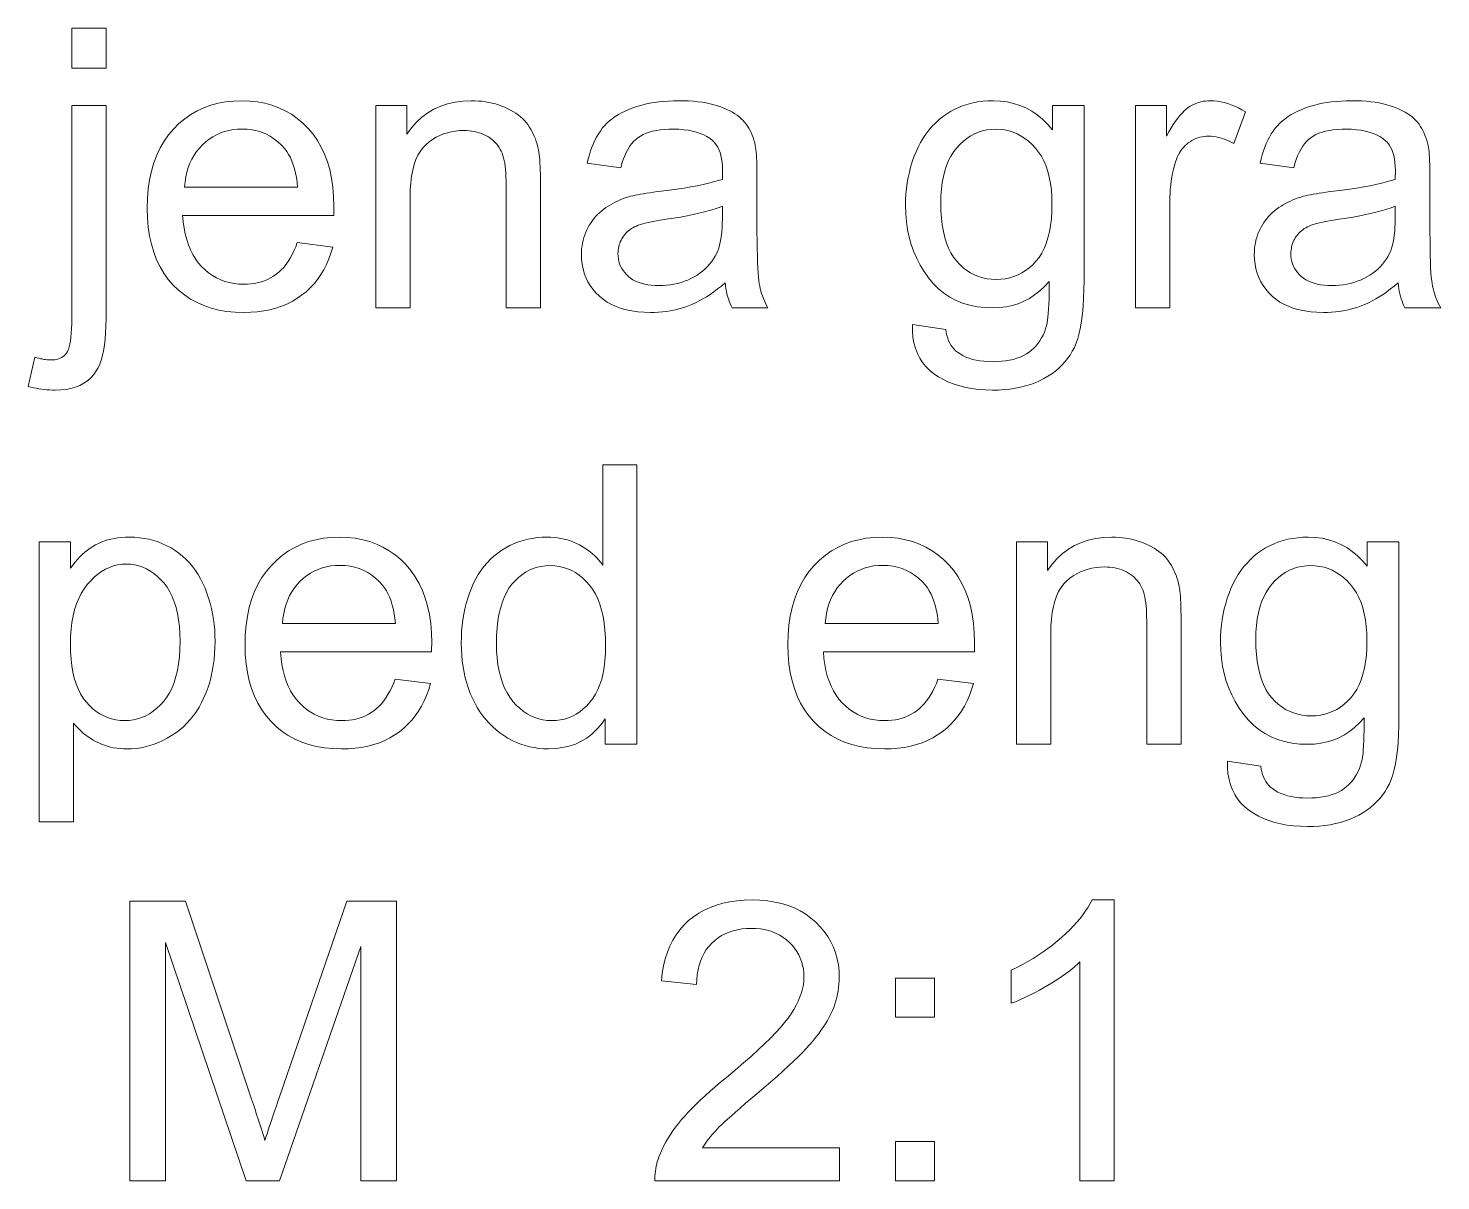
# Model space of a CAD drawing. Extents: x 0 to 297, y 0 to 420.
# Drawn here: x 213.12 to 228.28, y 382.21 to 394.58 of the extents above; entities that cross this region are included whole.
import ezdxf

# ---------------------------------------------------------------- set-up
doc = ezdxf.new("R2010")
doc.units = 0

msp = doc.modelspace()

# ---------------------------------------------------------------- linework, layer by layer
at = {"color": 7, "lineweight": 13}
for points in [[(213.588, 394.15), (213.588, 394.578), (213.957, 394.578), (213.957, 394.15)], [(213.122, 390.735), (213.191, 391.048), (213.213, 391.042), (213.234, 391.038), (213.253, 391.033), (213.272, 391.03), (213.29, 391.026), (213.307, 391.024), (213.323, 391.022), (213.338, 391.02), (213.352, 391.02), (213.365, 391.019), (213.387, 391.02), (213.408, 391.022), (213.428, 391.026), (213.446, 391.031), (213.463, 391.038), (213.48, 391.046), (213.495, 391.056), (213.509, 391.067), (213.521, 391.08), (213.533, 391.094), (213.544, 391.111), (213.553, 391.133), (213.561, 391.159), (213.568, 391.19), (213.575, 391.225), (213.579, 391.264), (213.583, 391.308), (213.586, 391.357), (213.588, 391.41), (213.588, 391.467), (213.588, 393.751), (213.957, 393.751), (213.957, 391.459), (213.956, 391.381), (213.952, 391.309), (213.947, 391.241), (213.94, 391.177), (213.931, 391.119), (213.919, 391.066), (213.906, 391.017), (213.89, 390.973), (213.872, 390.935), (213.852, 390.901), (213.824, 390.862), (213.792, 390.827), (213.757, 390.796), (213.718, 390.77), (213.675, 390.747), (213.629, 390.729), (213.58, 390.714), (213.527, 390.704), (213.47, 390.698), (213.41, 390.696), (213.381, 390.696), (213.351, 390.698), (213.322, 390.699), (213.292, 390.702), (213.263, 390.706), (213.235, 390.71), (213.206, 390.715), (213.178, 390.721), (213.15, 390.727)], [(216.009, 392.278), (216.39, 392.231), (216.37, 392.166), (216.348, 392.103), (216.322, 392.044), (216.293, 391.988), (216.261, 391.935), (216.227, 391.884), (216.189, 391.837), (216.148, 391.793), (216.103, 391.751), (216.056, 391.713), (216.006, 391.678), (215.953, 391.647), (215.898, 391.619), (215.84, 391.595), (215.779, 391.575), (215.715, 391.558), (215.649, 391.545), (215.58, 391.536), (215.509, 391.531), (215.434, 391.529), (215.341, 391.532), (215.251, 391.541), (215.166, 391.555), (215.084, 391.576), (215.007, 391.602), (214.933, 391.635), (214.863, 391.673), (214.798, 391.717), (214.736, 391.767), (214.678, 391.822), (214.625, 391.884), (214.577, 391.949), (214.536, 392.02), (214.499, 392.095), (214.469, 392.175), (214.443, 392.26), (214.424, 392.349), (214.41, 392.444), (214.401, 392.543), (214.399, 392.646), (214.402, 392.753), (214.41, 392.856), (214.424, 392.953), (214.444, 393.046), (214.469, 393.133), (214.5, 393.216), (214.537, 393.294), (214.579, 393.366), (214.627, 393.434), (214.681, 393.497), (214.739, 393.555), (214.801, 393.606), (214.866, 393.652), (214.934, 393.691), (215.005, 393.725), (215.08, 393.752), (215.159, 393.773), (215.24, 393.788), (215.325, 393.797), (215.414, 393.8), (215.499, 393.797), (215.582, 393.788), (215.661, 393.774), (215.737, 393.753), (215.81, 393.726), (215.879, 393.693), (215.946, 393.655), (216.009, 393.61), (216.069, 393.56), (216.126, 393.504), (216.178, 393.442), (216.225, 393.375), (216.267, 393.304), (216.303, 393.228), (216.333, 393.146), (216.358, 393.061), (216.377, 392.97), (216.391, 392.874), (216.399, 392.774), (216.402, 392.669), (216.402, 392.662), (216.402, 392.654), (216.402, 392.646), (216.402, 392.637), (216.402, 392.628), (216.401, 392.618), (216.401, 392.607), (216.401, 392.595), (216.4, 392.583), (216.4, 392.57), (214.779, 392.57), (214.785, 392.5), (214.794, 392.434), (214.806, 392.371), (214.822, 392.311), (214.84, 392.254), (214.862, 392.201), (214.887, 392.151), (214.916, 392.105), (214.947, 392.062), (214.982, 392.022), (215.019, 391.986), (215.058, 391.953), (215.099, 391.925), (215.142, 391.9), (215.187, 391.879), (215.233, 391.862), (215.281, 391.849), (215.331, 391.839), (215.383, 391.834), (215.436, 391.832), (215.476, 391.833), (215.515, 391.836), (215.552, 391.841), (215.589, 391.849), (215.624, 391.858), (215.658, 391.87), (215.691, 391.884), (215.722, 391.9), (215.753, 391.918), (215.782, 391.938), (215.81, 391.961), (215.837, 391.986), (215.863, 392.013), (215.887, 392.044), (215.91, 392.076), (215.933, 392.111), (215.954, 392.149), (215.973, 392.19), (215.992, 392.232)], [(216.852, 391.578), (216.852, 393.751), (217.184, 393.751), (217.184, 393.442), (217.234, 393.51), (217.288, 393.571), (217.347, 393.625), (217.409, 393.671), (217.476, 393.711), (217.548, 393.743), (217.623, 393.768), (217.703, 393.786), (217.787, 393.797), (217.875, 393.8), (217.914, 393.8), (217.953, 393.797), (217.991, 393.794), (218.028, 393.789), (218.064, 393.783), (218.1, 393.775), (218.135, 393.766), (218.17, 393.755), (218.203, 393.743), (218.237, 393.73), (218.269, 393.715), (218.299, 393.7), (218.328, 393.683), (218.355, 393.666), (218.381, 393.648), (218.405, 393.629), (218.427, 393.609), (218.447, 393.589), (218.466, 393.567), (218.483, 393.545), (218.499, 393.521), (218.514, 393.497), (218.528, 393.472), (218.541, 393.446), (218.553, 393.419), (218.564, 393.392), (218.574, 393.363), (218.583, 393.334), (218.591, 393.303), (218.598, 393.272), (218.602, 393.25), (218.605, 393.225), (218.608, 393.197), (218.611, 393.166), (218.613, 393.132), (218.615, 393.094), (218.616, 393.054), (218.618, 393.01), (218.618, 392.964), (218.618, 392.914), (218.618, 391.578), (218.25, 391.578), (218.25, 392.9), (218.25, 392.944), (218.248, 392.985), (218.246, 393.025), (218.243, 393.062), (218.239, 393.097), (218.235, 393.129), (218.229, 393.159), (218.222, 393.187), (218.215, 393.213), (218.207, 393.237), (218.198, 393.258), (218.187, 393.279), (218.175, 393.299), (218.162, 393.319), (218.147, 393.337), (218.132, 393.354), (218.114, 393.371), (218.096, 393.386), (218.076, 393.401), (218.055, 393.415), (218.032, 393.427), (218.009, 393.439), (217.985, 393.448), (217.961, 393.457), (217.936, 393.464), (217.91, 393.47), (217.883, 393.475), (217.855, 393.478), (217.827, 393.48), (217.798, 393.481), (217.751, 393.48), (217.706, 393.475), (217.662, 393.468), (217.62, 393.457), (217.579, 393.444), (217.539, 393.427), (217.5, 393.408), (217.462, 393.385), (217.426, 393.36), (217.392, 393.332), (217.359, 393.299), (217.33, 393.261), (217.304, 393.218), (217.282, 393.169), (217.263, 393.115), (217.248, 393.056), (217.236, 392.991), (217.227, 392.921), (217.222, 392.846), (217.221, 392.765), (217.221, 391.578)], [(220.601, 391.846), (220.561, 391.812), (220.52, 391.781), (220.48, 391.751), (220.44, 391.723), (220.4, 391.698), (220.361, 391.674), (220.322, 391.653), (220.284, 391.633), (220.245, 391.616), (220.207, 391.6), (220.169, 391.587), (220.131, 391.575), (220.091, 391.564), (220.051, 391.555), (220.011, 391.547), (219.97, 391.54), (219.929, 391.535), (219.887, 391.532), (219.844, 391.53), (219.801, 391.529), (219.731, 391.531), (219.665, 391.536), (219.601, 391.545), (219.541, 391.557), (219.484, 391.573), (219.431, 391.592), (219.381, 391.615), (219.334, 391.641), (219.291, 391.671), (219.251, 391.704), (219.214, 391.74), (219.181, 391.778), (219.153, 391.818), (219.128, 391.859), (219.106, 391.903), (219.089, 391.949), (219.076, 391.996), (219.066, 392.046), (219.06, 392.097), (219.058, 392.151), (219.059, 392.183), (219.061, 392.214), (219.065, 392.244), (219.07, 392.274), (219.076, 392.304), (219.084, 392.333), (219.094, 392.361), (219.105, 392.389), (219.117, 392.416), (219.131, 392.443), (219.146, 392.468), (219.162, 392.493), (219.179, 392.517), (219.196, 392.54), (219.215, 392.561), (219.234, 392.582), (219.255, 392.602), (219.276, 392.62), (219.298, 392.638), (219.321, 392.654), (219.345, 392.67), (219.37, 392.685), (219.395, 392.699), (219.42, 392.712), (219.446, 392.724), (219.473, 392.736), (219.501, 392.747), (219.529, 392.757), (219.557, 392.767), (219.586, 392.775), (219.609, 392.781), (219.634, 392.786), (219.661, 392.792), (219.691, 392.798), (219.722, 392.803), (219.756, 392.809), (219.792, 392.814), (219.831, 392.82), (219.871, 392.825), (219.914, 392.83), (220.001, 392.841), (220.083, 392.852), (220.16, 392.864), (220.233, 392.876), (220.301, 392.889), (220.364, 392.902), (220.423, 392.915), (220.477, 392.929), (220.526, 392.943), (220.571, 392.957), (220.571, 392.972), (220.571, 392.985), (220.572, 392.998), (220.572, 393.009), (220.572, 393.019), (220.572, 393.028), (220.572, 393.036), (220.573, 393.043), (220.573, 393.049), (220.573, 393.053), (220.572, 393.097), (220.568, 393.138), (220.563, 393.176), (220.556, 393.212), (220.547, 393.245), (220.535, 393.276), (220.521, 393.303), (220.506, 393.328), (220.488, 393.351), (220.468, 393.371), (220.439, 393.394), (220.406, 393.416), (220.371, 393.434), (220.333, 393.45), (220.293, 393.464), (220.249, 393.475), (220.203, 393.484), (220.155, 393.49), (220.103, 393.494), (220.049, 393.495), (219.998, 393.495), (219.95, 393.492), (219.905, 393.487), (219.863, 393.481), (219.823, 393.473), (219.786, 393.463), (219.752, 393.451), (219.72, 393.437), (219.691, 393.422), (219.665, 393.404), (219.641, 393.385), (219.618, 393.362), (219.597, 393.337), (219.576, 393.309), (219.557, 393.278), (219.54, 393.245), (219.523, 393.208), (219.508, 393.169), (219.494, 393.127), (219.482, 393.082), (219.122, 393.131), (219.132, 393.177), (219.144, 393.22), (219.157, 393.262), (219.171, 393.302), (219.187, 393.34), (219.204, 393.377), (219.222, 393.411), (219.241, 393.444), (219.262, 393.475), (219.283, 393.505), (219.307, 393.532), (219.332, 393.559), (219.36, 393.584), (219.389, 393.608), (219.421, 393.63), (219.455, 393.652), (219.49, 393.672), (219.528, 393.69), (219.567, 393.708), (219.609, 393.724), (219.652, 393.738), (219.697, 393.751), (219.743, 393.763), (219.79, 393.773), (219.838, 393.781), (219.888, 393.788), (219.94, 393.793), (219.993, 393.797), (220.047, 393.8), (220.102, 393.8), (220.157, 393.8), (220.209, 393.798), (220.26, 393.794), (220.308, 393.79), (220.354, 393.784), (220.398, 393.777), (220.44, 393.768), (220.48, 393.758), (220.518, 393.747), (220.554, 393.735), (220.588, 393.721), (220.62, 393.707), (220.65, 393.693), (220.679, 393.677), (220.705, 393.661), (220.73, 393.644), (220.753, 393.627), (220.774, 393.608), (220.793, 393.59), (220.81, 393.57), (220.826, 393.55), (220.841, 393.528), (220.855, 393.506), (220.868, 393.482), (220.88, 393.458), (220.891, 393.432), (220.901, 393.406), (220.91, 393.378), (220.918, 393.349), (220.925, 393.319), (220.928, 393.299), (220.931, 393.276), (220.934, 393.249), (220.936, 393.22), (220.938, 393.187), (220.94, 393.152), (220.941, 393.113), (220.942, 393.072), (220.943, 393.027), (220.943, 392.98), (220.943, 392.489), (220.943, 392.39), (220.944, 392.298), (220.945, 392.214), (220.947, 392.138), (220.949, 392.069), (220.951, 392.008), (220.955, 391.954), (220.958, 391.908), (220.962, 391.87), (220.967, 391.839), (220.972, 391.812), (220.978, 391.785), (220.985, 391.758), (220.993, 391.732), (221.002, 391.706), (221.011, 391.68), (221.022, 391.654), (221.034, 391.628), (221.046, 391.603), (221.06, 391.578), (220.675, 391.578), (220.664, 391.601), (220.654, 391.625), (220.644, 391.65), (220.636, 391.676), (220.628, 391.702), (220.621, 391.729), (220.615, 391.757), (220.609, 391.786), (220.605, 391.816)], [(222.611, 391.398), (222.969, 391.345), (222.974, 391.312), (222.981, 391.282), (222.99, 391.253), (223, 391.226), (223.011, 391.201), (223.025, 391.178), (223.04, 391.157), (223.056, 391.137), (223.074, 391.119), (223.094, 391.103), (223.122, 391.084), (223.153, 391.066), (223.185, 391.051), (223.219, 391.038), (223.256, 391.026), (223.294, 391.017), (223.335, 391.01), (223.377, 391.005), (223.422, 391.002), (223.468, 391.001), (223.518, 391.002), (223.566, 391.005), (223.611, 391.01), (223.654, 391.017), (223.695, 391.026), (223.733, 391.038), (223.769, 391.051), (223.803, 391.066), (223.834, 391.084), (223.863, 391.103), (223.89, 391.124), (223.915, 391.147), (223.939, 391.172), (223.96, 391.198), (223.98, 391.226), (223.998, 391.255), (224.014, 391.287), (224.028, 391.319), (224.041, 391.354), (224.051, 391.39), (224.057, 391.415), (224.062, 391.445), (224.066, 391.479), (224.069, 391.519), (224.072, 391.564), (224.075, 391.614), (224.077, 391.669), (224.078, 391.728), (224.078, 391.793), (224.078, 391.862), (224.029, 391.808), (223.977, 391.76), (223.923, 391.717), (223.866, 391.68), (223.807, 391.649), (223.746, 391.623), (223.682, 391.604), (223.616, 391.589), (223.547, 391.581), (223.476, 391.578), (223.389, 391.581), (223.305, 391.591), (223.226, 391.607), (223.15, 391.63), (223.079, 391.659), (223.012, 391.694), (222.948, 391.736), (222.889, 391.785), (222.834, 391.84), (222.783, 391.901), (222.736, 391.967), (222.694, 392.036), (222.657, 392.107), (222.626, 392.181), (222.599, 392.257), (222.576, 392.336), (222.559, 392.417), (222.547, 392.501), (222.54, 392.588), (222.537, 392.677), (222.538, 392.739), (222.542, 392.799), (222.547, 392.859), (222.555, 392.918), (222.565, 392.976), (222.578, 393.033), (222.592, 393.089), (222.609, 393.144), (222.628, 393.198), (222.65, 393.251), (222.673, 393.302), (222.699, 393.351), (222.726, 393.398), (222.756, 393.442), (222.788, 393.484), (222.821, 393.523), (222.857, 393.56), (222.895, 393.595), (222.934, 393.627), (222.976, 393.657), (223.02, 393.684), (223.065, 393.709), (223.111, 393.73), (223.159, 393.749), (223.209, 393.764), (223.26, 393.777), (223.312, 393.787), (223.366, 393.795), (223.422, 393.799), (223.478, 393.8), (223.554, 393.797), (223.627, 393.788), (223.697, 393.772), (223.765, 393.751), (223.829, 393.723), (223.892, 393.688), (223.951, 393.648), (224.008, 393.601), (224.062, 393.548), (224.113, 393.489), (224.113, 393.751), (224.453, 393.751), (224.453, 391.873), (224.452, 391.774), (224.448, 391.681), (224.443, 391.595), (224.436, 391.514), (224.427, 391.439), (224.415, 391.37), (224.402, 391.307), (224.386, 391.25), (224.369, 391.199), (224.349, 391.153), (224.327, 391.112), (224.303, 391.072), (224.276, 391.034), (224.247, 390.998), (224.216, 390.964), (224.182, 390.931), (224.145, 390.9), (224.107, 390.871), (224.065, 390.844), (224.022, 390.819), (223.976, 390.795), (223.928, 390.775), (223.878, 390.756), (223.826, 390.74), (223.772, 390.727), (223.716, 390.716), (223.657, 390.707), (223.597, 390.701), (223.535, 390.697), (223.47, 390.696), (223.394, 390.698), (223.321, 390.703), (223.25, 390.712), (223.183, 390.724), (223.119, 390.74), (223.058, 390.759), (222.999, 390.782), (222.944, 390.808), (222.891, 390.838), (222.842, 390.871), (222.797, 390.908), (222.756, 390.948), (222.721, 390.992), (222.69, 391.039), (222.665, 391.09), (222.644, 391.145), (222.628, 391.203), (222.617, 391.264), (222.612, 391.329)], [(225.005, 391.578), (225.005, 393.751), (225.337, 393.751), (225.337, 393.422), (225.362, 393.466), (225.387, 393.508), (225.411, 393.546), (225.435, 393.582), (225.459, 393.614), (225.482, 393.642), (225.505, 393.668), (225.527, 393.691), (225.549, 393.71), (225.571, 393.727), (225.593, 393.741), (225.615, 393.753), (225.637, 393.764), (225.66, 393.774), (225.684, 393.782), (225.708, 393.789), (225.732, 393.794), (225.757, 393.797), (225.782, 393.8), (225.807, 393.8), (225.845, 393.799), (225.882, 393.796), (225.92, 393.79), (225.957, 393.781), (225.995, 393.771), (226.033, 393.758), (226.071, 393.742), (226.109, 393.724), (226.147, 393.704), (226.186, 393.682), (226.059, 393.34), (226.032, 393.355), (226.005, 393.369), (225.978, 393.381), (225.951, 393.391), (225.924, 393.4), (225.897, 393.407), (225.87, 393.413), (225.843, 393.417), (225.816, 393.419), (225.789, 393.42), (225.765, 393.419), (225.742, 393.417), (225.719, 393.413), (225.696, 393.408), (225.674, 393.402), (225.653, 393.394), (225.632, 393.384), (225.611, 393.373), (225.591, 393.361), (225.572, 393.347), (225.553, 393.332), (225.536, 393.316), (225.519, 393.298), (225.504, 393.28), (225.49, 393.26), (225.476, 393.24), (225.464, 393.218), (225.453, 393.195), (225.444, 393.171), (225.435, 393.145), (225.423, 393.106), (225.413, 393.065), (225.404, 393.024), (225.396, 392.982), (225.389, 392.94), (225.383, 392.896), (225.379, 392.852), (225.376, 392.808), (225.374, 392.762), (225.373, 392.716), (225.373, 391.578)], [(227.823, 391.846), (227.782, 391.812), (227.742, 391.781), (227.702, 391.751), (227.662, 391.723), (227.622, 391.698), (227.583, 391.674), (227.544, 391.653), (227.505, 391.633), (227.467, 391.616), (227.429, 391.6), (227.391, 391.587), (227.352, 391.575), (227.313, 391.564), (227.273, 391.555), (227.233, 391.547), (227.192, 391.54), (227.15, 391.535), (227.108, 391.532), (227.066, 391.53), (227.023, 391.529), (226.953, 391.531), (226.886, 391.536), (226.823, 391.545), (226.763, 391.557), (226.706, 391.573), (226.653, 391.592), (226.603, 391.615), (226.556, 391.641), (226.512, 391.671), (226.472, 391.704), (226.436, 391.74), (226.403, 391.778), (226.374, 391.818), (226.349, 391.859), (226.328, 391.903), (226.311, 391.949), (226.297, 391.996), (226.288, 392.046), (226.282, 392.097), (226.28, 392.151), (226.281, 392.183), (226.283, 392.214), (226.287, 392.244), (226.292, 392.274), (226.298, 392.304), (226.306, 392.333), (226.316, 392.361), (226.326, 392.389), (226.339, 392.416), (226.353, 392.443), (226.368, 392.468), (226.383, 392.493), (226.4, 392.517), (226.418, 392.54), (226.437, 392.561), (226.456, 392.582), (226.476, 392.602), (226.498, 392.62), (226.52, 392.638), (226.543, 392.654), (226.567, 392.67), (226.591, 392.685), (226.616, 392.699), (226.642, 392.712), (226.668, 392.724), (226.695, 392.736), (226.722, 392.747), (226.75, 392.757), (226.779, 392.767), (226.808, 392.775), (226.831, 392.781), (226.856, 392.786), (226.883, 392.792), (226.912, 392.798), (226.944, 392.803), (226.978, 392.809), (227.014, 392.814), (227.052, 392.82), (227.093, 392.825), (227.135, 392.83), (227.222, 392.841), (227.304, 392.852), (227.382, 392.864), (227.455, 392.876), (227.523, 392.889), (227.586, 392.902), (227.645, 392.915), (227.699, 392.929), (227.748, 392.943), (227.792, 392.957), (227.793, 392.972), (227.793, 392.985), (227.793, 392.998), (227.794, 393.009), (227.794, 393.019), (227.794, 393.028), (227.794, 393.036), (227.794, 393.043), (227.794, 393.049), (227.794, 393.053), (227.793, 393.097), (227.79, 393.138), (227.785, 393.176), (227.778, 393.212), (227.768, 393.245), (227.757, 393.276), (227.743, 393.303), (227.728, 393.328), (227.71, 393.351), (227.69, 393.371), (227.66, 393.394), (227.628, 393.416), (227.593, 393.434), (227.555, 393.45), (227.514, 393.464), (227.471, 393.475), (227.425, 393.484), (227.376, 393.49), (227.325, 393.494), (227.27, 393.495), (227.22, 393.495), (227.172, 393.492), (227.127, 393.487), (227.084, 393.481), (227.045, 393.473), (227.008, 393.463), (226.973, 393.451), (226.942, 393.437), (226.913, 393.422), (226.887, 393.404), (226.863, 393.385), (226.84, 393.362), (226.818, 393.337), (226.798, 393.309), (226.779, 393.278), (226.761, 393.245), (226.745, 393.208), (226.73, 393.169), (226.716, 393.127), (226.704, 393.082), (226.343, 393.131), (226.354, 393.177), (226.366, 393.22), (226.379, 393.262), (226.393, 393.302), (226.408, 393.34), (226.425, 393.377), (226.443, 393.411), (226.463, 393.444), (226.483, 393.475), (226.505, 393.505), (226.529, 393.532), (226.554, 393.559), (226.582, 393.584), (226.611, 393.608), (226.643, 393.63), (226.676, 393.652), (226.712, 393.672), (226.749, 393.69), (226.789, 393.708), (226.83, 393.724), (226.874, 393.738), (226.918, 393.751), (226.964, 393.763), (227.012, 393.773), (227.06, 393.781), (227.11, 393.788), (227.162, 393.793), (227.214, 393.797), (227.268, 393.8), (227.324, 393.8), (227.378, 393.8), (227.431, 393.798), (227.481, 393.794), (227.53, 393.79), (227.576, 393.784), (227.62, 393.777), (227.662, 393.768), (227.702, 393.758), (227.74, 393.747), (227.776, 393.735), (227.81, 393.721), (227.842, 393.707), (227.872, 393.693), (227.9, 393.677), (227.927, 393.661), (227.951, 393.644), (227.974, 393.627), (227.995, 393.608), (228.014, 393.59), (228.032, 393.57), (228.048, 393.55), (228.062, 393.528), (228.076, 393.506), (228.089, 393.482), (228.101, 393.458), (228.112, 393.432), (228.122, 393.406), (228.131, 393.378), (228.139, 393.349), (228.146, 393.319), (228.15, 393.299), (228.153, 393.276), (228.156, 393.249), (228.158, 393.22), (228.16, 393.187), (228.162, 393.152), (228.163, 393.113), (228.164, 393.072), (228.165, 393.027), (228.165, 392.98), (228.165, 392.489), (228.165, 392.39), (228.166, 392.298), (228.167, 392.214), (228.168, 392.138), (228.171, 392.069), (228.173, 392.008), (228.176, 391.954), (228.18, 391.908), (228.184, 391.87), (228.188, 391.839), (228.193, 391.812), (228.199, 391.785), (228.207, 391.758), (228.214, 391.732), (228.223, 391.706), (228.233, 391.68), (228.244, 391.654), (228.255, 391.628), (228.268, 391.603), (228.281, 391.578), (227.897, 391.578), (227.886, 391.601), (227.875, 391.625), (227.866, 391.65), (227.857, 391.676), (227.85, 391.702), (227.843, 391.729), (227.836, 391.757), (227.831, 391.786), (227.827, 391.816)], [(214.8, 392.873), (216.013, 392.873), (216.007, 392.927), (216, 392.978), (215.99, 393.025), (215.979, 393.071), (215.966, 393.113), (215.951, 393.153), (215.935, 393.19), (215.916, 393.224), (215.896, 393.256), (215.874, 393.285), (215.838, 393.325), (215.8, 393.361), (215.759, 393.393), (215.717, 393.421), (215.672, 393.444), (215.625, 393.463), (215.577, 393.478), (215.526, 393.489), (215.473, 393.495), (215.418, 393.497), (215.368, 393.496), (215.32, 393.491), (215.273, 393.482), (215.228, 393.47), (215.184, 393.455), (215.142, 393.436), (215.102, 393.414), (215.064, 393.389), (215.027, 393.36), (214.991, 393.328), (214.958, 393.292), (214.928, 393.255), (214.901, 393.215), (214.878, 393.173), (214.857, 393.129), (214.839, 393.083), (214.825, 393.034), (214.813, 392.983), (214.805, 392.929)], [(222.916, 392.703), (222.917, 392.62), (222.923, 392.542), (222.931, 392.468), (222.943, 392.398), (222.958, 392.334), (222.977, 392.273), (222.999, 392.218), (223.024, 392.167), (223.053, 392.121), (223.086, 392.079), (223.12, 392.042), (223.157, 392.009), (223.195, 391.979), (223.235, 391.954), (223.277, 391.932), (223.32, 391.914), (223.365, 391.901), (223.412, 391.891), (223.461, 391.885), (223.511, 391.883), (223.561, 391.885), (223.609, 391.891), (223.656, 391.9), (223.701, 391.914), (223.745, 391.932), (223.786, 391.953), (223.826, 391.979), (223.865, 392.008), (223.902, 392.041), (223.937, 392.078), (223.97, 392.12), (223.999, 392.165), (224.025, 392.216), (224.047, 392.27), (224.066, 392.329), (224.081, 392.393), (224.093, 392.461), (224.102, 392.533), (224.107, 392.61), (224.109, 392.691), (224.107, 392.769), (224.102, 392.843), (224.093, 392.913), (224.08, 392.979), (224.065, 393.041), (224.045, 393.099), (224.022, 393.154), (223.995, 393.204), (223.965, 393.25), (223.932, 393.293), (223.896, 393.331), (223.858, 393.366), (223.819, 393.396), (223.779, 393.422), (223.737, 393.445), (223.693, 393.463), (223.648, 393.477), (223.602, 393.487), (223.554, 393.493), (223.505, 393.495), (223.457, 393.493), (223.41, 393.487), (223.364, 393.477), (223.32, 393.463), (223.278, 393.446), (223.237, 393.424), (223.197, 393.398), (223.159, 393.368), (223.123, 393.334), (223.088, 393.296), (223.055, 393.254), (223.026, 393.208), (223, 393.159), (222.978, 393.105), (222.959, 393.048), (222.943, 392.987), (222.931, 392.922), (222.923, 392.853), (222.917, 392.78)], [(220.571, 392.669), (220.528, 392.653), (220.482, 392.637), (220.432, 392.622), (220.378, 392.607), (220.32, 392.593), (220.258, 392.579), (220.192, 392.566), (220.121, 392.553), (220.047, 392.541), (219.969, 392.53), (219.925, 392.523), (219.883, 392.516), (219.845, 392.509), (219.809, 392.502), (219.775, 392.495), (219.744, 392.487), (219.716, 392.48), (219.691, 392.472), (219.668, 392.464), (219.648, 392.456), (219.629, 392.447), (219.612, 392.438), (219.595, 392.428), (219.579, 392.417), (219.564, 392.405), (219.55, 392.393), (219.537, 392.38), (219.525, 392.366), (219.513, 392.352), (219.502, 392.336), (219.493, 392.32), (219.484, 392.304), (219.476, 392.287), (219.47, 392.27), (219.464, 392.253), (219.459, 392.235), (219.456, 392.217), (219.453, 392.199), (219.452, 392.18), (219.451, 392.161), (219.452, 392.132), (219.456, 392.104), (219.461, 392.077), (219.469, 392.051), (219.479, 392.026), (219.491, 392.002), (219.506, 391.979), (219.523, 391.957), (219.542, 391.936), (219.563, 391.916), (219.586, 391.897), (219.611, 391.88), (219.639, 391.866), (219.668, 391.853), (219.7, 391.842), (219.734, 391.833), (219.77, 391.826), (219.807, 391.821), (219.847, 391.818), (219.889, 391.817), (219.931, 391.818), (219.972, 391.821), (220.013, 391.826), (220.052, 391.832), (220.09, 391.841), (220.128, 391.851), (220.164, 391.863), (220.2, 391.877), (220.234, 391.893), (220.268, 391.91), (220.3, 391.93), (220.331, 391.95), (220.359, 391.973), (220.386, 391.996), (220.411, 392.021), (220.435, 392.047), (220.457, 392.074), (220.477, 392.103), (220.495, 392.134), (220.511, 392.165), (220.523, 392.191), (220.533, 392.22), (220.542, 392.251), (220.549, 392.284), (220.556, 392.32), (220.561, 392.358), (220.565, 392.398), (220.568, 392.441), (220.57, 392.486), (220.571, 392.534)], [(227.792, 392.669), (227.75, 392.653), (227.704, 392.637), (227.654, 392.622), (227.6, 392.607), (227.542, 392.593), (227.479, 392.579), (227.413, 392.566), (227.343, 392.553), (227.269, 392.541), (227.191, 392.53), (227.147, 392.523), (227.105, 392.516), (227.066, 392.509), (227.03, 392.502), (226.997, 392.495), (226.966, 392.487), (226.938, 392.48), (226.912, 392.472), (226.89, 392.464), (226.869, 392.456), (226.851, 392.447), (226.833, 392.438), (226.817, 392.428), (226.801, 392.417), (226.786, 392.405), (226.772, 392.393), (226.759, 392.38), (226.746, 392.366), (226.735, 392.352), (226.724, 392.336), (226.714, 392.32), (226.706, 392.304), (226.698, 392.287), (226.691, 392.27), (226.686, 392.253), (226.681, 392.235), (226.678, 392.217), (226.675, 392.199), (226.673, 392.18), (226.673, 392.161), (226.674, 392.132), (226.677, 392.104), (226.683, 392.077), (226.691, 392.051), (226.701, 392.026), (226.713, 392.002), (226.728, 391.979), (226.744, 391.957), (226.763, 391.936), (226.784, 391.916), (226.808, 391.897), (226.833, 391.88), (226.861, 391.866), (226.89, 391.853), (226.922, 391.842), (226.955, 391.833), (226.991, 391.826), (227.029, 391.821), (227.069, 391.818), (227.111, 391.817), (227.153, 391.818), (227.194, 391.821), (227.234, 391.826), (227.274, 391.832), (227.312, 391.841), (227.349, 391.851), (227.386, 391.863), (227.421, 391.877), (227.456, 391.893), (227.489, 391.91), (227.522, 391.93), (227.552, 391.95), (227.581, 391.973), (227.608, 391.996), (227.633, 392.021), (227.657, 392.047), (227.678, 392.074), (227.698, 392.103), (227.716, 392.134), (227.733, 392.165), (227.744, 392.191), (227.754, 392.22), (227.763, 392.251), (227.771, 392.284), (227.777, 392.32), (227.783, 392.358), (227.787, 392.398), (227.79, 392.441), (227.792, 392.486), (227.792, 392.534)], [(219.312, 386.896), (219.312, 387.17), (219.269, 387.109), (219.222, 387.054), (219.171, 387.005), (219.116, 386.963), (219.057, 386.928), (218.994, 386.898), (218.927, 386.876), (218.857, 386.86), (218.783, 386.85), (218.704, 386.847), (218.653, 386.848), (218.602, 386.852), (218.552, 386.86), (218.503, 386.87), (218.455, 386.883), (218.408, 386.898), (218.361, 386.917), (218.315, 386.938), (218.27, 386.963), (218.226, 386.99), (218.184, 387.02), (218.143, 387.052), (218.105, 387.086), (218.068, 387.123), (218.033, 387.162), (218, 387.203), (217.969, 387.246), (217.941, 387.292), (217.914, 387.34), (217.889, 387.39), (217.866, 387.442), (217.846, 387.496), (217.828, 387.551), (217.812, 387.608), (217.799, 387.666), (217.788, 387.726), (217.78, 387.787), (217.774, 387.85), (217.77, 387.914), (217.769, 387.98), (217.77, 388.045), (217.773, 388.108), (217.779, 388.17), (217.786, 388.231), (217.796, 388.291), (217.808, 388.349), (217.822, 388.406), (217.838, 388.462), (217.857, 388.517), (217.878, 388.571), (217.9, 388.623), (217.925, 388.672), (217.952, 388.719), (217.982, 388.763), (218.013, 388.805), (218.047, 388.844), (218.083, 388.881), (218.12, 388.916), (218.161, 388.948), (218.203, 388.977), (218.247, 389.004), (218.292, 389.028), (218.338, 389.049), (218.385, 389.067), (218.433, 389.083), (218.482, 389.096), (218.532, 389.105), (218.583, 389.113), (218.635, 389.117), (218.688, 389.118), (218.727, 389.117), (218.765, 389.115), (218.802, 389.111), (218.838, 389.105), (218.874, 389.097), (218.908, 389.088), (218.942, 389.078), (218.975, 389.065), (219.007, 389.051), (219.038, 389.035), (219.068, 389.018), (219.097, 389), (219.125, 388.981), (219.151, 388.961), (219.177, 388.94), (219.201, 388.918), (219.225, 388.895), (219.247, 388.871), (219.268, 388.846), (219.287, 388.819), (219.287, 389.896), (219.654, 389.896), (219.654, 386.896)], [(213.24, 386.063), (213.24, 389.069), (213.576, 389.069), (213.576, 388.787), (213.6, 388.819), (213.625, 388.85), (213.65, 388.879), (213.676, 388.906), (213.702, 388.932), (213.73, 388.956), (213.757, 388.978), (213.786, 388.999), (213.815, 389.018), (213.844, 389.035), (213.875, 389.051), (213.906, 389.065), (213.939, 389.078), (213.974, 389.088), (214.009, 389.097), (214.046, 389.105), (214.084, 389.111), (214.124, 389.115), (214.164, 389.117), (214.206, 389.118), (214.261, 389.117), (214.315, 389.112), (214.367, 389.105), (214.418, 389.095), (214.468, 389.082), (214.517, 389.067), (214.564, 389.048), (214.61, 389.027), (214.654, 389.002), (214.697, 388.975), (214.739, 388.945), (214.778, 388.913), (214.816, 388.878), (214.851, 388.842), (214.884, 388.802), (214.915, 388.761), (214.944, 388.717), (214.971, 388.67), (214.996, 388.622), (215.019, 388.571), (215.039, 388.518), (215.058, 388.464), (215.074, 388.41), (215.088, 388.354), (215.1, 388.297), (215.11, 388.24), (215.117, 388.181), (215.123, 388.121), (215.126, 388.061), (215.127, 387.999), (215.126, 387.933), (215.122, 387.868), (215.116, 387.805), (215.108, 387.743), (215.097, 387.682), (215.084, 387.622), (215.069, 387.564), (215.051, 387.508), (215.03, 387.452), (215.007, 387.398), (214.982, 387.346), (214.955, 387.296), (214.926, 387.249), (214.894, 387.205), (214.861, 387.162), (214.825, 387.123), (214.787, 387.085), (214.747, 387.051), (214.704, 387.019), (214.66, 386.989), (214.614, 386.962), (214.567, 386.938), (214.521, 386.916), (214.473, 386.898), (214.426, 386.882), (214.377, 386.869), (214.329, 386.859), (214.279, 386.852), (214.23, 386.848), (214.18, 386.847), (214.143, 386.847), (214.108, 386.85), (214.073, 386.854), (214.038, 386.859), (214.005, 386.866), (213.972, 386.875), (213.94, 386.885), (213.909, 386.896), (213.879, 386.91), (213.849, 386.924), (213.82, 386.94), (213.793, 386.957), (213.766, 386.975), (213.741, 386.993), (213.716, 387.012), (213.692, 387.033), (213.67, 387.053), (213.649, 387.075), (213.628, 387.098), (213.609, 387.121), (213.609, 386.063)], [(217.059, 387.596), (217.44, 387.549), (217.42, 387.483), (217.397, 387.421), (217.372, 387.362), (217.343, 387.306), (217.311, 387.252), (217.276, 387.202), (217.238, 387.155), (217.197, 387.111), (217.153, 387.069), (217.106, 387.031), (217.056, 386.996), (217.003, 386.965), (216.948, 386.937), (216.89, 386.913), (216.829, 386.893), (216.765, 386.876), (216.699, 386.863), (216.63, 386.854), (216.558, 386.849), (216.484, 386.847), (216.391, 386.85), (216.301, 386.858), (216.216, 386.873), (216.134, 386.894), (216.057, 386.92), (215.983, 386.952), (215.913, 386.991), (215.847, 387.035), (215.786, 387.085), (215.728, 387.14), (215.675, 387.201), (215.627, 387.267), (215.585, 387.338), (215.549, 387.413), (215.518, 387.493), (215.493, 387.578), (215.474, 387.667), (215.46, 387.761), (215.451, 387.86), (215.448, 387.964), (215.451, 388.071), (215.46, 388.174), (215.474, 388.271), (215.494, 388.363), (215.519, 388.451), (215.55, 388.534), (215.587, 388.612), (215.629, 388.684), (215.677, 388.752), (215.731, 388.815), (215.789, 388.873), (215.851, 388.924), (215.915, 388.97), (215.984, 389.009), (216.055, 389.042), (216.13, 389.07), (216.208, 389.091), (216.29, 389.106), (216.375, 389.115), (216.463, 389.118), (216.549, 389.115), (216.631, 389.106), (216.711, 389.091), (216.787, 389.071), (216.859, 389.044), (216.929, 389.011), (216.995, 388.973), (217.059, 388.928), (217.119, 388.878), (217.176, 388.821), (217.228, 388.76), (217.275, 388.693), (217.317, 388.622), (217.352, 388.545), (217.383, 388.464), (217.408, 388.378), (217.427, 388.288), (217.441, 388.192), (217.449, 388.092), (217.452, 387.987), (217.452, 387.98), (217.452, 387.972), (217.452, 387.964), (217.452, 387.955), (217.451, 387.946), (217.451, 387.935), (217.451, 387.925), (217.451, 387.913), (217.45, 387.901), (217.45, 387.888), (215.829, 387.888), (215.835, 387.818), (215.844, 387.752), (215.856, 387.689), (215.871, 387.629), (215.89, 387.572), (215.912, 387.519), (215.937, 387.469), (215.965, 387.423), (215.997, 387.38), (216.032, 387.34), (216.069, 387.304), (216.108, 387.271), (216.149, 387.243), (216.192, 387.218), (216.236, 387.197), (216.283, 387.18), (216.331, 387.167), (216.381, 387.157), (216.432, 387.151), (216.486, 387.15), (216.526, 387.151), (216.565, 387.154), (216.602, 387.159), (216.639, 387.167), (216.674, 387.176), (216.708, 387.188), (216.741, 387.202), (216.772, 387.218), (216.803, 387.236), (216.832, 387.256), (216.86, 387.279), (216.887, 387.304), (216.912, 387.331), (216.937, 387.361), (216.96, 387.394), (216.982, 387.429), (217.003, 387.467), (217.023, 387.507), (217.042, 387.55)], [(222.885, 387.596), (223.266, 387.549), (223.246, 387.483), (223.224, 387.421), (223.198, 387.362), (223.169, 387.306), (223.137, 387.252), (223.102, 387.202), (223.064, 387.155), (223.023, 387.111), (222.979, 387.069), (222.932, 387.031), (222.882, 386.996), (222.829, 386.965), (222.774, 386.937), (222.716, 386.913), (222.655, 386.893), (222.591, 386.876), (222.525, 386.863), (222.456, 386.854), (222.384, 386.849), (222.31, 386.847), (222.217, 386.85), (222.127, 386.858), (222.042, 386.873), (221.96, 386.894), (221.883, 386.92), (221.809, 386.952), (221.739, 386.991), (221.673, 387.035), (221.612, 387.085), (221.554, 387.14), (221.501, 387.201), (221.453, 387.267), (221.411, 387.338), (221.375, 387.413), (221.344, 387.493), (221.319, 387.578), (221.3, 387.667), (221.286, 387.761), (221.277, 387.86), (221.275, 387.964), (221.277, 388.071), (221.286, 388.174), (221.3, 388.271), (221.32, 388.363), (221.345, 388.451), (221.376, 388.534), (221.413, 388.612), (221.455, 388.684), (221.503, 388.752), (221.557, 388.815), (221.615, 388.873), (221.677, 388.924), (221.741, 388.97), (221.81, 389.009), (221.881, 389.042), (221.956, 389.07), (222.035, 389.091), (222.116, 389.106), (222.201, 389.115), (222.29, 389.118), (222.375, 389.115), (222.458, 389.106), (222.537, 389.091), (222.613, 389.071), (222.686, 389.044), (222.755, 389.011), (222.822, 388.973), (222.885, 388.928), (222.945, 388.878), (223.002, 388.821), (223.054, 388.76), (223.101, 388.693), (223.143, 388.622), (223.178, 388.545), (223.209, 388.464), (223.234, 388.378), (223.253, 388.288), (223.267, 388.192), (223.275, 388.092), (223.278, 387.987), (223.278, 387.98), (223.278, 387.972), (223.278, 387.964), (223.278, 387.955), (223.277, 387.946), (223.277, 387.935), (223.277, 387.925), (223.277, 387.913), (223.276, 387.901), (223.276, 387.888), (221.655, 387.888), (221.661, 387.818), (221.67, 387.752), (221.682, 387.689), (221.697, 387.629), (221.716, 387.572), (221.738, 387.519), (221.763, 387.469), (221.791, 387.423), (221.823, 387.38), (221.858, 387.34), (221.895, 387.304), (221.934, 387.271), (221.975, 387.243), (222.018, 387.218), (222.062, 387.197), (222.109, 387.18), (222.157, 387.167), (222.207, 387.157), (222.259, 387.151), (222.312, 387.15), (222.352, 387.151), (222.391, 387.154), (222.428, 387.159), (222.465, 387.167), (222.5, 387.176), (222.534, 387.188), (222.567, 387.202), (222.598, 387.218), (222.629, 387.236), (222.658, 387.256), (222.686, 387.279), (222.713, 387.304), (222.738, 387.331), (222.763, 387.361), (222.786, 387.394), (222.808, 387.429), (222.829, 387.467), (222.849, 387.507), (222.868, 387.55)], [(223.728, 386.896), (223.728, 389.069), (224.06, 389.069), (224.06, 388.76), (224.11, 388.828), (224.164, 388.889), (224.222, 388.943), (224.285, 388.989), (224.352, 389.029), (224.424, 389.061), (224.499, 389.086), (224.579, 389.104), (224.663, 389.115), (224.751, 389.118), (224.79, 389.117), (224.829, 389.115), (224.866, 389.112), (224.903, 389.107), (224.94, 389.101), (224.976, 389.093), (225.011, 389.084), (225.045, 389.073), (225.079, 389.061), (225.113, 389.048), (225.145, 389.033), (225.175, 389.018), (225.204, 389.001), (225.231, 388.984), (225.257, 388.966), (225.28, 388.947), (225.303, 388.927), (225.323, 388.906), (225.342, 388.885), (225.359, 388.862), (225.375, 388.839), (225.39, 388.815), (225.404, 388.79), (225.417, 388.764), (225.429, 388.737), (225.44, 388.709), (225.45, 388.681), (225.459, 388.652), (225.467, 388.621), (225.474, 388.59), (225.478, 388.568), (225.481, 388.543), (225.484, 388.515), (225.487, 388.484), (225.489, 388.45), (225.491, 388.412), (225.492, 388.372), (225.493, 388.328), (225.494, 388.282), (225.494, 388.232), (225.494, 386.896), (225.126, 386.896), (225.126, 388.218), (225.125, 388.262), (225.124, 388.303), (225.122, 388.343), (225.119, 388.38), (225.115, 388.414), (225.11, 388.447), (225.105, 388.477), (225.098, 388.505), (225.091, 388.531), (225.083, 388.554), (225.074, 388.576), (225.063, 388.597), (225.051, 388.617), (225.038, 388.636), (225.023, 388.655), (225.007, 388.672), (224.99, 388.688), (224.972, 388.704), (224.952, 388.719), (224.93, 388.732), (224.908, 388.745), (224.885, 388.756), (224.861, 388.766), (224.837, 388.775), (224.811, 388.782), (224.785, 388.788), (224.759, 388.793), (224.731, 388.796), (224.703, 388.798), (224.674, 388.799), (224.627, 388.797), (224.582, 388.793), (224.538, 388.785), (224.496, 388.775), (224.454, 388.762), (224.414, 388.745), (224.376, 388.726), (224.338, 388.703), (224.302, 388.678), (224.267, 388.65), (224.235, 388.617), (224.206, 388.579), (224.18, 388.536), (224.158, 388.487), (224.139, 388.433), (224.124, 388.374), (224.112, 388.309), (224.103, 388.239), (224.098, 388.164), (224.096, 388.083), (224.096, 386.896)], [(225.991, 386.716), (226.35, 386.663), (226.355, 386.63), (226.362, 386.6), (226.37, 386.571), (226.38, 386.544), (226.392, 386.519), (226.405, 386.496), (226.42, 386.475), (226.437, 386.455), (226.455, 386.437), (226.474, 386.421), (226.503, 386.402), (226.533, 386.384), (226.566, 386.369), (226.6, 386.356), (226.637, 386.344), (226.675, 386.335), (226.715, 386.328), (226.758, 386.323), (226.802, 386.32), (226.849, 386.319), (226.899, 386.32), (226.947, 386.323), (226.992, 386.328), (227.035, 386.335), (227.076, 386.344), (227.114, 386.356), (227.15, 386.369), (227.184, 386.384), (227.215, 386.402), (227.244, 386.421), (227.271, 386.442), (227.296, 386.465), (227.319, 386.49), (227.341, 386.516), (227.36, 386.544), (227.378, 386.573), (227.395, 386.604), (227.409, 386.637), (227.421, 386.672), (227.432, 386.708), (227.438, 386.733), (227.442, 386.762), (227.447, 386.797), (227.45, 386.837), (227.453, 386.882), (227.455, 386.932), (227.457, 386.986), (227.458, 387.046), (227.459, 387.111), (227.459, 387.18), (227.409, 387.126), (227.357, 387.078), (227.303, 387.035), (227.247, 386.998), (227.188, 386.967), (227.126, 386.941), (227.062, 386.921), (226.996, 386.907), (226.928, 386.899), (226.857, 386.896), (226.769, 386.899), (226.686, 386.909), (226.606, 386.925), (226.531, 386.948), (226.46, 386.977), (226.392, 387.012), (226.329, 387.054), (226.27, 387.103), (226.214, 387.158), (226.163, 387.219), (226.117, 387.285), (226.075, 387.354), (226.038, 387.425), (226.006, 387.498), (225.979, 387.575), (225.957, 387.654), (225.94, 387.735), (225.928, 387.819), (225.92, 387.906), (225.918, 387.995), (225.919, 388.056), (225.922, 388.117), (225.928, 388.177), (225.936, 388.236), (225.946, 388.294), (225.958, 388.351), (225.973, 388.407), (225.99, 388.462), (226.009, 388.516), (226.03, 388.569), (226.054, 388.62), (226.079, 388.669), (226.107, 388.716), (226.137, 388.76), (226.168, 388.802), (226.202, 388.841), (226.238, 388.878), (226.275, 388.913), (226.315, 388.945), (226.357, 388.975), (226.4, 389.002), (226.445, 389.027), (226.492, 389.048), (226.54, 389.067), (226.589, 389.082), (226.64, 389.095), (226.693, 389.105), (226.747, 389.112), (226.802, 389.117), (226.859, 389.118), (226.935, 389.115), (227.008, 389.106), (227.078, 389.09), (227.145, 389.068), (227.21, 389.04), (227.272, 389.006), (227.332, 388.966), (227.388, 388.919), (227.442, 388.866), (227.493, 388.807), (227.493, 389.069), (227.833, 389.069), (227.833, 387.19), (227.832, 387.092), (227.829, 386.999), (227.824, 386.913), (227.817, 386.832), (227.807, 386.757), (227.796, 386.688), (227.783, 386.625), (227.767, 386.568), (227.749, 386.517), (227.73, 386.471), (227.708, 386.43), (227.684, 386.39), (227.657, 386.352), (227.628, 386.316), (227.596, 386.282), (227.562, 386.249), (227.526, 386.218), (227.487, 386.189), (227.446, 386.162), (227.402, 386.137), (227.357, 386.113), (227.309, 386.092), (227.259, 386.074), (227.207, 386.058), (227.153, 386.045), (227.096, 386.033), (227.038, 386.025), (226.978, 386.019), (226.915, 386.015), (226.851, 386.014), (226.775, 386.016), (226.701, 386.021), (226.631, 386.03), (226.564, 386.042), (226.499, 386.058), (226.438, 386.077), (226.38, 386.1), (226.324, 386.126), (226.272, 386.156), (226.223, 386.189), (226.177, 386.226), (226.137, 386.266), (226.101, 386.31), (226.071, 386.357), (226.045, 386.408), (226.025, 386.462), (226.009, 386.52), (225.998, 386.582), (225.992, 386.647)], [(213.574, 387.97), (213.576, 387.888), (213.581, 387.811), (213.589, 387.738), (213.601, 387.67), (213.616, 387.605), (213.635, 387.546), (213.657, 387.49), (213.683, 387.439), (213.712, 387.392), (213.744, 387.35), (213.779, 387.312), (213.815, 387.278), (213.852, 387.248), (213.891, 387.222), (213.932, 387.2), (213.973, 387.182), (214.017, 387.168), (214.061, 387.158), (214.108, 387.152), (214.155, 387.15), (214.204, 387.152), (214.251, 387.158), (214.296, 387.168), (214.34, 387.183), (214.383, 387.201), (214.424, 387.224), (214.464, 387.251), (214.503, 387.283), (214.54, 387.318), (214.576, 387.357), (214.609, 387.401), (214.639, 387.449), (214.665, 387.502), (214.688, 387.56), (214.707, 387.622), (214.723, 387.689), (214.735, 387.76), (214.744, 387.836), (214.749, 387.916), (214.751, 388.001), (214.749, 388.082), (214.744, 388.159), (214.735, 388.231), (214.723, 388.3), (214.708, 388.364), (214.689, 388.424), (214.667, 388.48), (214.641, 388.532), (214.612, 388.58), (214.58, 388.623), (214.545, 388.662), (214.509, 388.697), (214.471, 388.728), (214.432, 388.755), (214.392, 388.778), (214.351, 388.797), (214.308, 388.811), (214.264, 388.821), (214.218, 388.828), (214.172, 388.83), (214.125, 388.827), (214.08, 388.821), (214.035, 388.81), (213.992, 388.794), (213.95, 388.775), (213.909, 388.75), (213.869, 388.722), (213.83, 388.689), (213.792, 388.651), (213.755, 388.61), (213.721, 388.564), (213.69, 388.514), (213.663, 388.46), (213.639, 388.402), (213.619, 388.34), (213.603, 388.274), (213.59, 388.204), (213.581, 388.13), (213.576, 388.052)], [(215.85, 388.191), (217.063, 388.191), (217.057, 388.245), (217.05, 388.295), (217.04, 388.343), (217.029, 388.389), (217.016, 388.431), (217.001, 388.471), (216.985, 388.508), (216.966, 388.542), (216.946, 388.574), (216.924, 388.603), (216.888, 388.643), (216.849, 388.679), (216.809, 388.711), (216.766, 388.739), (216.722, 388.762), (216.675, 388.781), (216.626, 388.796), (216.576, 388.807), (216.523, 388.813), (216.468, 388.815), (216.418, 388.814), (216.369, 388.809), (216.323, 388.8), (216.277, 388.788), (216.234, 388.773), (216.192, 388.754), (216.152, 388.732), (216.113, 388.707), (216.076, 388.678), (216.041, 388.645), (216.008, 388.61), (215.978, 388.573), (215.951, 388.533), (215.927, 388.491), (215.907, 388.447), (215.889, 388.4), (215.875, 388.352), (215.863, 388.3), (215.855, 388.247)], [(218.148, 387.98), (218.149, 387.899), (218.155, 387.822), (218.163, 387.749), (218.176, 387.68), (218.192, 387.616), (218.211, 387.555), (218.234, 387.499), (218.26, 387.447), (218.29, 387.4), (218.324, 387.356), (218.359, 387.317), (218.397, 387.282), (218.435, 387.251), (218.475, 387.224), (218.515, 387.201), (218.558, 387.183), (218.601, 387.168), (218.646, 387.158), (218.692, 387.152), (218.739, 387.15), (218.787, 387.152), (218.833, 387.157), (218.877, 387.167), (218.921, 387.181), (218.962, 387.199), (219.003, 387.221), (219.042, 387.246), (219.079, 387.276), (219.115, 387.31), (219.149, 387.347), (219.181, 387.389), (219.21, 387.434), (219.235, 387.484), (219.257, 387.538), (219.276, 387.596), (219.291, 387.659), (219.303, 387.725), (219.311, 387.796), (219.316, 387.871), (219.318, 387.95), (219.316, 388.037), (219.311, 388.119), (219.303, 388.196), (219.291, 388.269), (219.275, 388.336), (219.256, 388.4), (219.234, 388.458), (219.208, 388.512), (219.179, 388.56), (219.146, 388.605), (219.111, 388.644), (219.074, 388.68), (219.036, 388.711), (218.996, 388.738), (218.954, 388.761), (218.911, 388.78), (218.867, 388.794), (218.82, 388.805), (218.772, 388.811), (218.723, 388.813), (218.674, 388.811), (218.628, 388.805), (218.583, 388.795), (218.539, 388.781), (218.497, 388.763), (218.457, 388.741), (218.419, 388.715), (218.382, 388.685), (218.346, 388.651), (218.312, 388.613), (218.281, 388.57), (218.253, 388.523), (218.228, 388.472), (218.207, 388.415), (218.189, 388.354), (218.174, 388.289), (218.162, 388.219), (218.154, 388.144), (218.149, 388.064)], [(221.676, 388.191), (222.889, 388.191), (222.883, 388.245), (222.876, 388.295), (222.866, 388.343), (222.855, 388.389), (222.842, 388.431), (222.827, 388.471), (222.811, 388.508), (222.792, 388.542), (222.772, 388.574), (222.75, 388.603), (222.714, 388.643), (222.675, 388.679), (222.635, 388.711), (222.592, 388.739), (222.548, 388.762), (222.501, 388.781), (222.452, 388.796), (222.402, 388.807), (222.349, 388.813), (222.294, 388.815), (222.244, 388.814), (222.195, 388.809), (222.149, 388.8), (222.104, 388.788), (222.06, 388.773), (222.018, 388.754), (221.978, 388.732), (221.939, 388.707), (221.902, 388.678), (221.867, 388.645), (221.834, 388.61), (221.804, 388.573), (221.777, 388.533), (221.753, 388.491), (221.733, 388.447), (221.715, 388.4), (221.701, 388.352), (221.689, 388.3), (221.681, 388.247)], [(226.296, 388.021), (226.298, 387.938), (226.303, 387.859), (226.312, 387.786), (226.324, 387.716), (226.339, 387.651), (226.357, 387.591), (226.38, 387.536), (226.405, 387.485), (226.434, 387.439), (226.466, 387.397), (226.501, 387.36), (226.538, 387.326), (226.576, 387.297), (226.616, 387.271), (226.658, 387.25), (226.701, 387.232), (226.746, 387.218), (226.793, 387.209), (226.842, 387.203), (226.892, 387.201), (226.942, 387.203), (226.99, 387.209), (227.037, 387.218), (227.082, 387.232), (227.125, 387.25), (227.167, 387.271), (227.207, 387.296), (227.245, 387.326), (227.282, 387.359), (227.318, 387.396), (227.35, 387.437), (227.379, 387.483), (227.405, 387.533), (227.428, 387.588), (227.446, 387.647), (227.462, 387.711), (227.474, 387.779), (227.483, 387.851), (227.488, 387.928), (227.489, 388.009), (227.488, 388.087), (227.482, 388.161), (227.473, 388.231), (227.461, 388.297), (227.445, 388.359), (227.426, 388.417), (227.403, 388.471), (227.376, 388.522), (227.346, 388.568), (227.312, 388.611), (227.276, 388.649), (227.239, 388.684), (227.2, 388.714), (227.159, 388.74), (227.117, 388.763), (227.074, 388.781), (227.029, 388.795), (226.983, 388.805), (226.935, 388.811), (226.886, 388.813), (226.837, 388.811), (226.79, 388.805), (226.745, 388.795), (226.701, 388.781), (226.659, 388.763), (226.618, 388.741), (226.578, 388.716), (226.54, 388.686), (226.503, 388.652), (226.468, 388.614), (226.436, 388.572), (226.406, 388.526), (226.381, 388.477), (226.358, 388.423), (226.339, 388.366), (226.324, 388.305), (226.312, 388.24), (226.303, 388.171), (226.298, 388.098)], [(214.211, 382.214), (214.211, 385.214), (214.809, 385.214), (215.519, 383.09), (215.538, 383.032), (215.556, 382.977), (215.573, 382.925), (215.589, 382.876), (215.604, 382.83), (215.618, 382.787), (215.631, 382.747), (215.642, 382.71), (215.653, 382.676), (215.662, 382.645), (215.673, 382.68), (215.685, 382.717), (215.698, 382.758), (215.712, 382.801), (215.728, 382.848), (215.744, 382.897), (215.762, 382.95), (215.781, 383.006), (215.801, 383.064), (215.822, 383.126), (216.54, 385.214), (217.074, 385.214), (217.074, 382.214), (216.692, 382.214), (216.692, 384.725), (215.82, 382.214), (215.462, 382.214), (214.594, 384.768), (214.594, 382.214)], [(221.83, 382.568), (221.83, 382.214), (219.847, 382.214), (219.847, 382.24), (219.848, 382.266), (219.849, 382.293), (219.852, 382.318), (219.856, 382.344), (219.861, 382.37), (219.867, 382.395), (219.873, 382.42), (219.881, 382.445), (219.89, 382.469), (219.906, 382.51), (219.924, 382.55), (219.944, 382.59), (219.965, 382.631), (219.989, 382.671), (220.014, 382.71), (220.041, 382.75), (220.07, 382.79), (220.1, 382.829), (220.133, 382.869), (220.167, 382.908), (220.205, 382.95), (220.246, 382.992), (220.29, 383.036), (220.337, 383.08), (220.386, 383.126), (220.439, 383.174), (220.494, 383.222), (220.553, 383.272), (220.615, 383.323), (220.709, 383.401), (220.798, 383.477), (220.879, 383.548), (220.955, 383.617), (221.024, 383.682), (221.087, 383.744), (221.144, 383.803), (221.194, 383.858), (221.238, 383.91), (221.276, 383.958), (221.308, 384.005), (221.337, 384.051), (221.363, 384.096), (221.386, 384.142), (221.404, 384.186), (221.42, 384.23), (221.432, 384.274), (221.441, 384.317), (221.446, 384.359), (221.447, 384.401), (221.446, 384.444), (221.441, 384.486), (221.433, 384.526), (221.422, 384.565), (221.408, 384.603), (221.391, 384.639), (221.371, 384.674), (221.347, 384.708), (221.321, 384.74), (221.291, 384.771), (221.259, 384.799), (221.224, 384.825), (221.188, 384.847), (221.15, 384.867), (221.111, 384.883), (221.069, 384.897), (221.025, 384.908), (220.98, 384.915), (220.932, 384.92), (220.883, 384.921), (220.831, 384.919), (220.78, 384.915), (220.733, 384.907), (220.687, 384.896), (220.643, 384.881), (220.602, 384.864), (220.562, 384.843), (220.525, 384.819), (220.49, 384.792), (220.457, 384.761), (220.427, 384.728), (220.399, 384.693), (220.375, 384.655), (220.355, 384.614), (220.337, 384.571), (220.322, 384.526), (220.311, 384.478), (220.302, 384.427), (220.297, 384.375), (220.295, 384.319), (219.917, 384.358), (219.927, 384.441), (219.941, 384.52), (219.959, 384.594), (219.982, 384.665), (220.009, 384.732), (220.041, 384.794), (220.076, 384.853), (220.116, 384.907), (220.161, 384.958), (220.209, 385.004), (220.262, 385.046), (220.318, 385.084), (220.377, 385.117), (220.44, 385.146), (220.507, 385.17), (220.577, 385.19), (220.65, 385.206), (220.727, 385.217), (220.807, 385.224), (220.891, 385.226), (220.975, 385.224), (221.056, 385.216), (221.134, 385.204), (221.207, 385.188), (221.278, 385.166), (221.344, 385.14), (221.407, 385.109), (221.466, 385.073), (221.522, 385.032), (221.574, 384.987), (221.622, 384.938), (221.665, 384.886), (221.703, 384.833), (221.735, 384.777), (221.763, 384.718), (221.786, 384.658), (221.803, 384.595), (221.816, 384.53), (221.824, 384.463), (221.826, 384.393), (221.825, 384.357), (221.823, 384.321), (221.819, 384.286), (221.814, 384.25), (221.808, 384.215), (221.799, 384.179), (221.79, 384.144), (221.779, 384.109), (221.766, 384.074), (221.752, 384.039), (221.737, 384.004), (221.719, 383.969), (221.699, 383.933), (221.678, 383.897), (221.654, 383.861), (221.629, 383.824), (221.602, 383.787), (221.572, 383.749), (221.541, 383.711), (221.508, 383.673), (221.471, 383.633), (221.43, 383.59), (221.385, 383.544), (221.335, 383.496), (221.28, 383.445), (221.221, 383.39), (221.158, 383.333), (221.09, 383.273), (221.017, 383.21), (220.94, 383.145), (220.876, 383.091), (220.817, 383.041), (220.762, 382.994), (220.713, 382.951), (220.668, 382.911), (220.628, 382.875), (220.592, 382.843), (220.561, 382.814), (220.535, 382.789), (220.514, 382.767), (220.496, 382.747), (220.478, 382.727), (220.461, 382.708), (220.444, 382.688), (220.428, 382.668), (220.413, 382.648), (220.399, 382.628), (220.385, 382.608), (220.371, 382.588), (220.359, 382.568)], [(224.777, 382.214), (224.409, 382.214), (224.409, 384.561), (224.381, 384.536), (224.352, 384.51), (224.321, 384.485), (224.289, 384.459), (224.255, 384.434), (224.219, 384.409), (224.182, 384.383), (224.143, 384.358), (224.102, 384.333), (224.06, 384.307), (224.017, 384.282), (223.975, 384.259), (223.934, 384.237), (223.894, 384.216), (223.855, 384.196), (223.816, 384.178), (223.779, 384.161), (223.742, 384.145), (223.707, 384.13), (223.672, 384.117), (223.672, 384.473), (223.733, 384.503), (223.792, 384.533), (223.85, 384.566), (223.907, 384.599), (223.961, 384.634), (224.015, 384.669), (224.066, 384.706), (224.117, 384.745), (224.165, 384.784), (224.212, 384.825), (224.257, 384.866), (224.299, 384.907), (224.339, 384.948), (224.375, 384.988), (224.41, 385.028), (224.441, 385.068), (224.47, 385.108), (224.496, 385.148), (224.519, 385.187), (224.54, 385.226), (224.777, 385.226)], [(222.43, 383.967), (222.43, 384.387), (222.849, 384.387), (222.849, 383.967)], [(222.43, 382.214), (222.43, 382.633), (222.849, 382.633), (222.849, 382.214)]]:
    msp.add_lwpolyline(points, close=True, dxfattribs=at)

doc.saveas('drawing.dxf')
